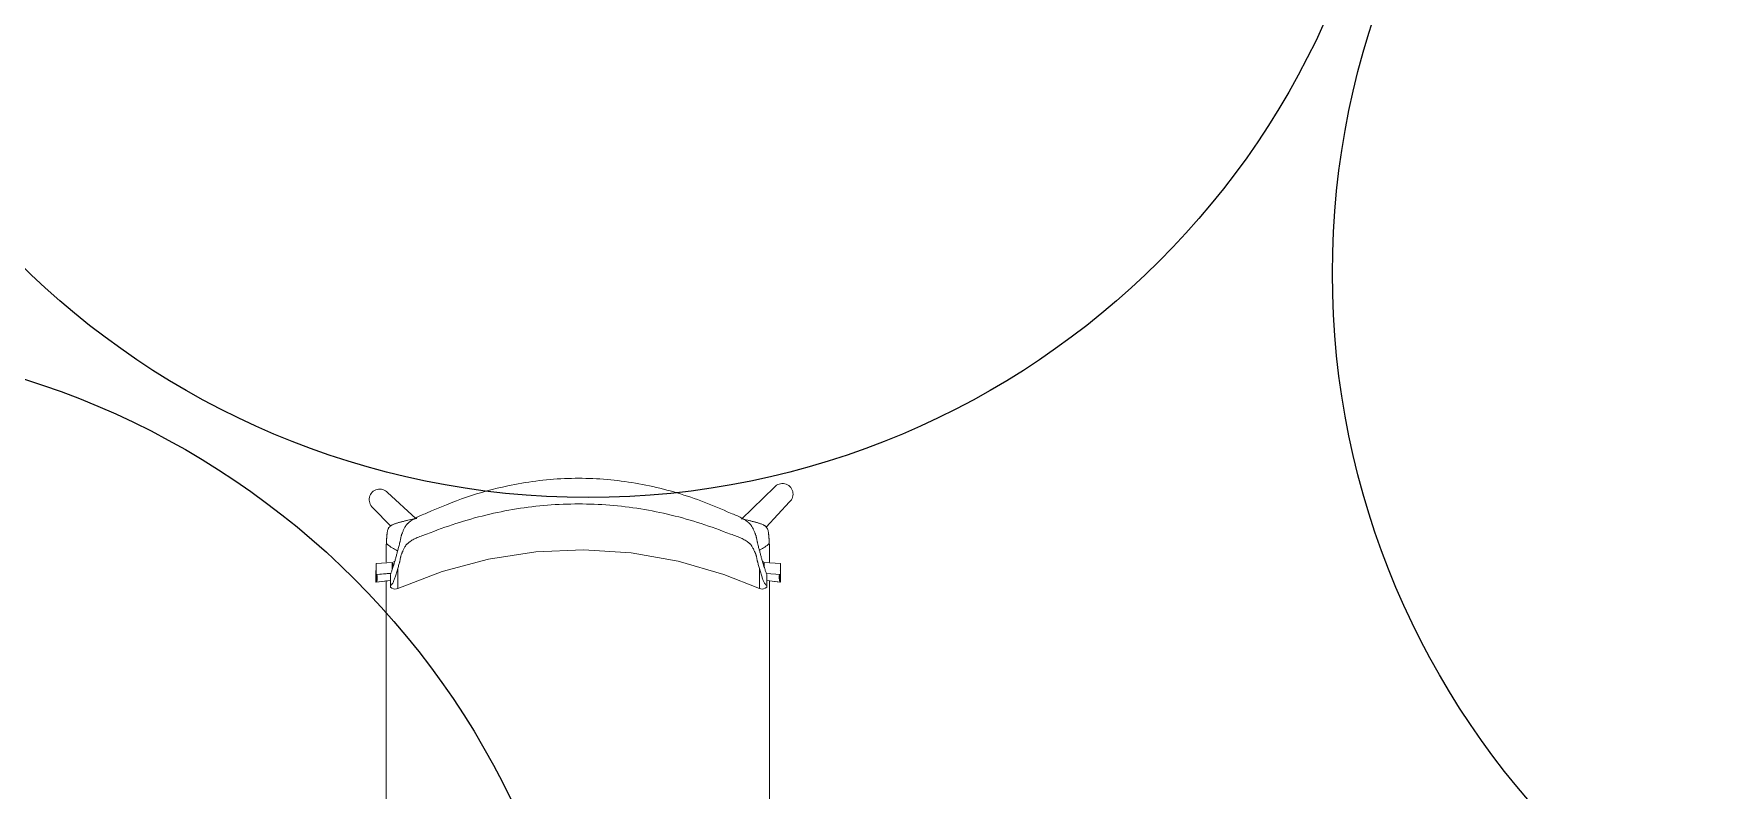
# Model space of a CAD drawing. Header units: millimetres. Extents: x 155920 to 295199, y -4084 to 97293.
# Drawn here: x 164507 to 166576, y 18495 to 19433 of the extents above; entities that cross this region are included whole.
import ezdxf

# ---------------------------------------------------------------- set-up
doc = ezdxf.new("R2010")
doc.units = ezdxf.units.MM
doc.header["$MEASUREMENT"] = 0
doc.layers.add('I-FURN', color=8, linetype='CONTINUOUS', lineweight=9)
doc.layers.add('Social Distancing', color=7, linetype='CONTINUOUS')

msp = doc.modelspace()

# ---------------------------------------------------------------- linework, layer by layer
at = {"layer": 'I-FURN'}
for p, q in [((164980.5, 18832.1), (164945.4, 18864.3)), ((165424.4, 18871), (165383.7, 18831.6)), ((164927.2, 18845.6), (164949.3, 18822.8)), ((165414.1, 18821.3), (165443.1, 18852.8)), ((165128.8, 18790.9), (165187.9, 18793.4)), ((165187.9, 18793.4), (165246.9, 18789.6)), ((164931.2, 18776.4), (164951.1, 18777.7)), ((164931.2, 18763), (164931.2, 18776.4)), ((164951.1, 18777.7), (164951.1, 18768.9)), ((164952, 18777.7), (164952, 18771.8)), ((165013.2, 18766.7), (165070.3, 18781.9)), ((165070.3, 18781.9), (165128.8, 18790.9)), ((165246.9, 18789.6), (165305.1, 18779.4)), ((165305.1, 18779.4), (165361.9, 18763)), ((165410.9, 18774.7), (165410.9, 18777.7)), ((165411.9, 18777.7), (165431.8, 18776.3)), ((165411.9, 18771.8), (165411.9, 18777.7)), ((165431.8, 18776.3), (165431.8, 18763)), ((164930.8, 18766.6), (164930.8, 18753.3)), ((164930.8, 18753.3), (164949, 18755.5)), ((164949.5, 18764.3), (164931.2, 18763)), ((164931.8, 18753.3), (164949, 18755.3)), ((164949.5, 18764.2), (164932.1, 18763)), ((164949, 18762.7), (164949, 18749.1)), ((164958.1, 18745.5), (165013.2, 18766.7)), ((165361.9, 18763), (165405.8, 18745.5)), ((165431.8, 18763), (165414.4, 18764.2)), ((165415, 18762.7), (165415, 18749.1)), ((165415, 18755.3), (165432.1, 18753.3)), ((165415, 18755.3), (165431.2, 18753.3)), ((165432.1, 18753.3), (165432.1, 18766.6)), ((164950.7, 18745.8), (164949, 18747)), ((164952.9, 18745), (164950.7, 18745.8)), ((164954.4, 18744.8), (164952.9, 18745)), ((164956.3, 18745), (164954.4, 18744.8)), ((164958.1, 18745.5), (164956.3, 18745)), ((165405.8, 18745.5), (165407.7, 18745)), ((165407.7, 18745), (165409.5, 18744.8)), ((165409.5, 18744.8), (165411, 18745)), ((165411, 18745), (165413.2, 18745.8)), ((165413.2, 18745.8), (165415, 18747))]:
    msp.add_line(p, q, dxfattribs=at)
for centre, start, end in [((165434.4, 18862.5), 311.9662, 139.5824), ((164935.7, 18855.6), 41.9896, 229.6059)]:
    msp.add_arc(centre, 13.1, start, end, dxfattribs=at)
for centre, start_param, end_param in [((164914.3, 18772), 2.819103, 2.902745), ((164914.3, 18758.7), 2.819103, 3.398599), ((164915.3, 18758.7), 2.819103, 3.398599), ((165447.7, 18758.7), 6.026179, 6.605675), ((165448.6, 18758.7), 6.026179, 6.605675), ((165448.6, 18772), 0.238848, 0.322489)]:
    msp.add_ellipse(centre, major_axis=(-17.4, 0), ratio=0.978487, start_param=start_param, end_param=end_param, dxfattribs=at)
for points, knots in [([(164993.8, 18838.8), (165009.9, 18846.3), (165042.7, 18859.5), (165099.7, 18875.3), (165164.2, 18883.8), (165235.1, 18880.6), (165292.9, 18868.1), (165337.7, 18853), (165359.4, 18843.8), (165370.1, 18838.8)], [-1, -1, -1, -1, -0.863636, -0.727273, -0.545455, -0.363636, -0.181818, -0.090909, 0, 0, 0, 0]), ([(164951.4, 18769.9), (164952.1, 18771.8), (164953.1, 18775), (164954.6, 18780), (164955.7, 18784.1), (164956.8, 18788.3), (164958, 18792.8), (164959.1, 18796.9), (164960, 18800.2), (164960.6, 18802.4), (164961, 18804.1), (164961.3, 18805.8), (164961.5, 18807.5), (164961.9, 18809.2), (164962.2, 18810.6), (164962.6, 18811.7), (164962.9, 18812.6), (164963.1, 18813.1), (164963.3, 18813.4), (164963.4, 18813.8), (164963.6, 18814.3), (164964, 18815.2), (164964.5, 18816.6), (164965.2, 18818.2), (164966, 18819.9), (164966.9, 18821.6), (164968, 18823.4), (164969.2, 18824.8), (164970.1, 18825.8), (164970.7, 18826.3), (164971.2, 18826.7), (164971.6, 18827.1), (164972.3, 18827.7), (164973.5, 18828.6), (164975.4, 18830), (164977.9, 18831.6), (164981.5, 18833.6), (164986.6, 18836.1), (164991.3, 18838), (164993.8, 18838.8)], [0, 0, 0, 0, 0.142857, 0.214286, 0.285714, 0.357143, 0.428571, 0.5, 0.535714, 0.571429, 0.589286, 0.607143, 0.642857, 0.660714, 0.678571, 0.696429, 0.705357, 0.709821, 0.714286, 0.71875, 0.723214, 0.732143, 0.75, 0.767857, 0.785714, 0.803571, 0.821429, 0.839286, 0.848214, 0.852679, 0.857143, 0.861607, 0.866071, 0.875, 0.892857, 0.910714, 0.928571, 0.964286, 1, 1, 1, 1]), ([(165370.1, 18812.8), (165358.2, 18817.6), (165334, 18826.4), (165284.4, 18840.5), (165220.7, 18850.8), (165143.2, 18850.8), (165079.5, 18840.5), (165029.9, 18826.4), (165005.8, 18817.6), (164993.8, 18812.8)], [-1, -1, -1, -1, -0.9, -0.8, -0.6, -0.4, -0.2, -0.1, 0, 0, 0, 0]), ([(165370.1, 18838.8), (165372.6, 18838), (165377.3, 18836.1), (165382.5, 18833.6), (165386.1, 18831.6), (165388.5, 18830), (165390.4, 18828.6), (165391.6, 18827.7), (165392.3, 18827.1), (165392.8, 18826.7), (165393.2, 18826.3), (165393.8, 18825.8), (165394.8, 18824.8), (165395.9, 18823.4), (165397, 18821.6), (165398, 18819.9), (165398.7, 18818.2), (165399.4, 18816.6), (165399.9, 18815.2), (165400.3, 18814.3), (165400.5, 18813.8), (165400.6, 18813.4), (165400.8, 18813.1), (165401, 18812.6), (165401.3, 18811.7), (165401.7, 18810.6), (165402, 18809.2), (165402.4, 18807.5), (165402.7, 18805.8), (165403, 18804.1), (165403.3, 18802.8), (165403.6, 18801.5), (165404, 18799.8), (165404.8, 18796.9), (165405.9, 18792.8), (165407.1, 18788.3), (165408.2, 18784.1), (165409.3, 18780), (165410.4, 18776.2), (165411.5, 18772.8), (165412.2, 18770.8), (165412.5, 18769.9)], [0, 0, 0, 0, 0.035714, 0.071429, 0.089286, 0.107143, 0.125, 0.133929, 0.138393, 0.142857, 0.147321, 0.151786, 0.160714, 0.178571, 0.196429, 0.214286, 0.232143, 0.25, 0.267857, 0.276786, 0.28125, 0.285714, 0.290179, 0.294643, 0.303571, 0.321429, 0.339286, 0.357143, 0.392857, 0.410714, 0.428571, 0.446429, 0.464286, 0.5, 0.571429, 0.642857, 0.714286, 0.785714, 0.857143, 0.928571, 1, 1, 1, 1]), ([(164943.9, 18801.1), (164943.9, 18802.1), (164944, 18803.8), (164944.2, 18805.8), (164944.2, 18806.9), (164944.3, 18807.7), (164944.3, 18808.5), (164944.4, 18809.5), (164944.5, 18810.7), (164944.6, 18811.9), (164944.7, 18812.8), (164944.8, 18813.3), (164944.8, 18813.7), (164944.9, 18814.1), (164944.9, 18814.6), (164945.1, 18815.5), (164945.3, 18816.7), (164945.6, 18818.1), (164946, 18819.3), (164946.7, 18820.5), (164947.6, 18821.7), (164948.5, 18822.6), (164949.4, 18823.3), (164950.1, 18823.7), (164950.8, 18824.1), (164951.8, 18824.6), (164953.1, 18825.2), (164954.8, 18825.8), (164956.5, 18826.4), (164958.3, 18826.9), (164959.9, 18827.4), (164961.4, 18827.8), (164963.1, 18828.3), (164964.9, 18828.7), (164967.4, 18829.3), (164971.8, 18830.3), (164975.6, 18831.2), (164977.9, 18831.7)], [0, 0, 0, 0, 0.0625, 0.09375, 0.109375, 0.125, 0.140625, 0.15625, 0.1875, 0.21875, 0.234375, 0.242188, 0.25, 0.257812, 0.265625, 0.28125, 0.3125, 0.34375, 0.375, 0.40625, 0.4375, 0.46875, 0.484375, 0.5, 0.515625, 0.53125, 0.5625, 0.59375, 0.625, 0.65625, 0.6875, 0.71875, 0.75, 0.78125, 0.8125, 0.875, 1, 1, 1, 1]), ([(164993.8, 18812.8), (164991.3, 18812.1), (164986.7, 18810.6), (164981.6, 18808.4), (164978, 18806.6), (164975.6, 18805.2), (164973.7, 18804), (164972.5, 18803.1), (164971.8, 18802.6), (164971.3, 18802.2), (164970.9, 18801.9), (164970.3, 18801.3), (164969.3, 18800.4), (164968.1, 18799), (164966.9, 18797.3), (164966, 18795.6), (164965.1, 18793.9), (164964.4, 18792.3), (164963.9, 18791), (164963.5, 18790.1), (164963.3, 18789.6), (164963.1, 18789.3), (164963, 18788.9), (164962.8, 18788.5), (164962.4, 18787.7), (164962.1, 18786.7), (164961.8, 18785.5), (164961.5, 18784), (164961.2, 18782.6), (164961, 18781.1), (164960.7, 18779.9), (164960.4, 18778.7), (164959.9, 18777.1), (164959.2, 18774.3), (164958.5, 18772), (164958.1, 18770.4)], [0, 0, 0, 0, 0.0625, 0.125, 0.15625, 0.1875, 0.21875, 0.234375, 0.242188, 0.25, 0.257812, 0.265625, 0.28125, 0.3125, 0.34375, 0.375, 0.40625, 0.4375, 0.46875, 0.484375, 0.492188, 0.5, 0.507812, 0.515625, 0.53125, 0.5625, 0.59375, 0.625, 0.6875, 0.71875, 0.75, 0.78125, 0.8125, 0.875, 1, 1, 1, 1]), ([(165405.8, 18770.4), (165405.4, 18772), (165404.7, 18774.3), (165404, 18777.1), (165403.6, 18778.7), (165403.2, 18779.9), (165402.9, 18781.1), (165402.7, 18782.6), (165402.5, 18784), (165402.1, 18785.5), (165401.8, 18786.7), (165401.5, 18787.7), (165401.2, 18788.5), (165401, 18788.9), (165400.8, 18789.3), (165400.6, 18789.6), (165400.4, 18790.1), (165400, 18791), (165399.5, 18792.3), (165398.8, 18793.9), (165397.9, 18795.6), (165397, 18797.3), (165395.8, 18799), (165394.6, 18800.4), (165393.6, 18801.3), (165393, 18801.9), (165392.6, 18802.2), (165392.1, 18802.6), (165391.4, 18803.1), (165390.2, 18804), (165388.3, 18805.2), (165385.9, 18806.6), (165382.3, 18808.4), (165377.2, 18810.6), (165372.6, 18812.1), (165370.1, 18812.8)], [0, 0, 0, 0, 0.125, 0.1875, 0.21875, 0.25, 0.28125, 0.3125, 0.375, 0.40625, 0.4375, 0.46875, 0.484375, 0.492188, 0.5, 0.507812, 0.515625, 0.53125, 0.5625, 0.59375, 0.625, 0.65625, 0.6875, 0.71875, 0.734375, 0.742188, 0.75, 0.757812, 0.765625, 0.78125, 0.8125, 0.84375, 0.875, 0.9375, 1, 1, 1, 1]), ([(165384.1, 18831.7), (165386.4, 18831.2), (165390.2, 18830.3), (165394.6, 18829.3), (165397.1, 18828.7), (165398.9, 18828.3), (165400.6, 18827.8), (165402.1, 18827.4), (165403.7, 18826.9), (165405.5, 18826.4), (165407.3, 18825.8), (165408.9, 18825.2), (165410.3, 18824.6), (165411.2, 18824.1), (165411.9, 18823.7), (165412.6, 18823.3), (165413.5, 18822.6), (165414.4, 18821.7), (165415.3, 18820.5), (165416, 18819.3), (165416.4, 18818.1), (165416.7, 18816.7), (165417, 18815.5), (165417.1, 18814.6), (165417.2, 18814.1), (165417.2, 18813.7), (165417.2, 18813.3), (165417.3, 18812.8), (165417.4, 18811.9), (165417.5, 18810.7), (165417.6, 18809.5), (165417.7, 18808.5), (165417.7, 18807.7), (165417.8, 18806.9), (165417.9, 18805.8), (165418, 18803.8), (165418.1, 18802.1), (165418.1, 18801.1)], [0, 0, 0, 0, 0.125, 0.1875, 0.21875, 0.25, 0.28125, 0.3125, 0.34375, 0.375, 0.40625, 0.4375, 0.46875, 0.484375, 0.5, 0.515625, 0.53125, 0.5625, 0.59375, 0.625, 0.65625, 0.6875, 0.71875, 0.734375, 0.742188, 0.75, 0.757812, 0.765625, 0.78125, 0.8125, 0.84375, 0.859375, 0.875, 0.890625, 0.90625, 0.9375, 1, 1, 1, 1]), ([(164943.9, 18801.1), (164945.8, 18799.5), (164949.6, 18796.6), (164954.3, 18793.8), (164957.1, 18792.5), (164957.9, 18792.1)], [0, 0, 0, 0, 0.02777778, 0.05555556, 0.06696683, 0.06696683, 0.06696683, 0.06696683]), ([(165405.5, 18792.7), (165405.8, 18792.9), (165408.2, 18794.1), (165412.4, 18796.6), (165416.3, 18799.5), (165418.1, 18801.1)], [0.93933321, 0.93933321, 0.93933321, 0.93933321, 0.94444444, 0.97222222, 1, 1, 1, 1]), ([(164943.7, 18481.8), (164943.7, 18481.9), (164943.7, 18487), (164943.7, 18497.2), (164943.7, 18512.5), (164943.7, 18527.6), (164943.7, 18540.2), (164943.7, 18550.3), (164943.7, 18557.9), (164943.7, 18565.6), (164943.7, 18575.6), (164943.7, 18588), (164943.7, 18600.3), (164943.7, 18610.3), (164943.7, 18617.8), (164943.7, 18625.4), (164943.7, 18635.4), (164943.7, 18647.8), (164943.7, 18660.3), (164943.7, 18670.4), (164943.7, 18678.1), (164943.7, 18685.7), (164943.7, 18695.8), (164943.7, 18708.3), (164943.7, 18723.4), (164943.7, 18738.8), (164943.7, 18749.5), (164943.7, 18755.1), (164943.7, 18755.6)], [-0.7503695, -0.7503695, -0.7503695, -0.7503695, -0.75, -0.7142857, -0.6785714, -0.6428571, -0.6071429, -0.5892857, -0.5714286, -0.5535714, -0.5357143, -0.5, -0.4642857, -0.4464286, -0.4285714, -0.4107143, -0.3928571, -0.3571429, -0.3214286, -0.3035714, -0.2857143, -0.2678571, -0.25, -0.2142857, -0.1785714, -0.1428571, -0.1071429, -0.103964, -0.103964, -0.103964, -0.103964]), ([(164958.1, 18746.1), (164958.1, 18746.4), (164958.1, 18747), (164958.1, 18749), (164958.1, 18752.9), (164958.1, 18760.1), (164958.1, 18766.7), (164958.1, 18770.4)], [0.4444444, 0.4444444, 0.4444444, 0.4444444, 0.5138889, 0.5833333, 0.7222222, 0.8611111, 1, 1, 1, 1]), ([(165405.8, 18770.4), (165405.8, 18767.4), (165405.8, 18762), (165405.8, 18755.6), (165405.8, 18750.9), (165405.8, 18748.3), (165405.8, 18746.8), (165405.8, 18746.3), (165405.8, 18746.1)], [0, 0, 0, 0, 0.1111111, 0.2222222, 0.3333333, 0.4444444, 0.5, 0.5555556, 0.5555556, 0.5555556, 0.5555556]), ([(165418.3, 18755.6), (165418.3, 18754.9), (165418.3, 18751.7), (165418.3, 18745.8), (165418.3, 18738), (165418.3, 18730.3), (165418.3, 18720.2), (165418.3, 18707.8), (165418.3, 18695.6), (165418.3, 18685.7), (165418.3, 18678.1), (165418.3, 18670.5), (165418.3, 18660.4), (165418.3, 18648), (165418.3, 18633.1), (165418.3, 18618), (165418.3, 18602.8), (165418.3, 18587.8), (165418.3, 18575.3), (165418.3, 18565.2), (165418.3, 18557.6), (165418.3, 18550), (165418.3, 18539.9), (165418.3, 18527.5), (165418.3, 18515), (165418.3, 18504.9), (165418.3, 18497.3), (165418.3, 18489.7), (165418.3, 18484.6), (165418.3, 18482), (165418.3, 18481.9)], [-0.8977274, -0.8977274, -0.8977274, -0.8977274, -0.8928571, -0.875, -0.8571429, -0.8392857, -0.8214286, -0.7857143, -0.75, -0.7321429, -0.7142857, -0.6964286, -0.6785714, -0.6428571, -0.6071429, -0.5714286, -0.5357143, -0.5, -0.4642857, -0.4464286, -0.4285714, -0.4107143, -0.3928571, -0.3571429, -0.3214286, -0.3035714, -0.2857143, -0.2678571, -0.25, -0.2492433, -0.2492433, -0.2492433, -0.2492433]), ([(164949, 18749.1), (164949, 18748.5), (164949, 18747.7), (164949, 18747.1), (164949, 18747), (164949, 18747.6), (164949, 18748.4), (164949, 18748.7)], [0, 0, 0, 0, 0.125, 0.25, 0.375, 0.5, 0.5837817, 0.5837817, 0.5837817, 0.5837817]), ([(165415, 18748.7), (165415, 18748.4), (165415, 18747.6), (165415, 18747), (165415, 18747.1), (165415, 18747.7), (165415, 18748.5), (165415, 18749.1)], [0.4171888, 0.4171888, 0.4171888, 0.4171888, 0.5, 0.625, 0.75, 0.875, 1, 1, 1, 1])]:
    msp.add_open_spline(points, degree=3, knots=knots, dxfattribs=at)
for points in [[(164981.6, 18832.3), (164980.4, 18832.1), (164979.1, 18831.9), (164977.9, 18831.7)], [(164977.9, 18831.7), (164979.1, 18831.9), (164980.3, 18832.1), (164981.5, 18832.3)], [(164943.7, 18797.2), (164943.7, 18797.9), (164943.8, 18799.1), (164943.8, 18800.4), (164943.9, 18801.1)], [(164943.7, 18778.3), (164943.7, 18784.8), (164943.7, 18791.1), (164943.7, 18797.2)], [(165418.1, 18801.1), (165418.2, 18800.4), (165418.2, 18799.1), (165418.3, 18797.9), (165418.3, 18797.2)], [(165418.3, 18797.2), (165418.3, 18791.1), (165418.3, 18784.8), (165418.3, 18778.2)], [(164954.3, 18779.3), (164953.9, 18779), (164953.5, 18778.7), (164953.1, 18778.5)], [(165410.8, 18778.5), (165410.4, 18778.7), (165410, 18779), (165409.6, 18779.3)], [(164958.1, 18770.4), (164957.5, 18768.4), (164956.4, 18764.6), (164954.8, 18759.6), (164953.3, 18755.4), (164951.8, 18752.1), (164950.3, 18750), (164949.4, 18749.3), (164949, 18749.1)], [(164949, 18762.7), (164949.3, 18763.8), (164950.2, 18766.1), (164951, 18768.6), (164951.4, 18769.9)], [(165415, 18749.1), (165414.5, 18749.3), (165413.6, 18750), (165412.1, 18752.1), (165410.6, 18755.4), (165409.1, 18759.6), (165407.5, 18764.6), (165406.4, 18768.4), (165405.8, 18770.4)], [(165412.5, 18769.9), (165412.9, 18768.6), (165413.8, 18766.1), (165414.6, 18763.8), (165415, 18762.7)]]:
    msp.add_open_spline(points, degree=3, dxfattribs=at)
at = {"layer": 'Social Distancing'}
for centre in [(165193.8, 19858.2), (165193.8, 19858.2), (167115.5, 19136.1), (167115.5, 19136.1), (164197.2, 18050.1), (164197.2, 18050.1)]:
    msp.add_circle(centre, 1000, dxfattribs=at)

doc.saveas('drawing.dxf')
